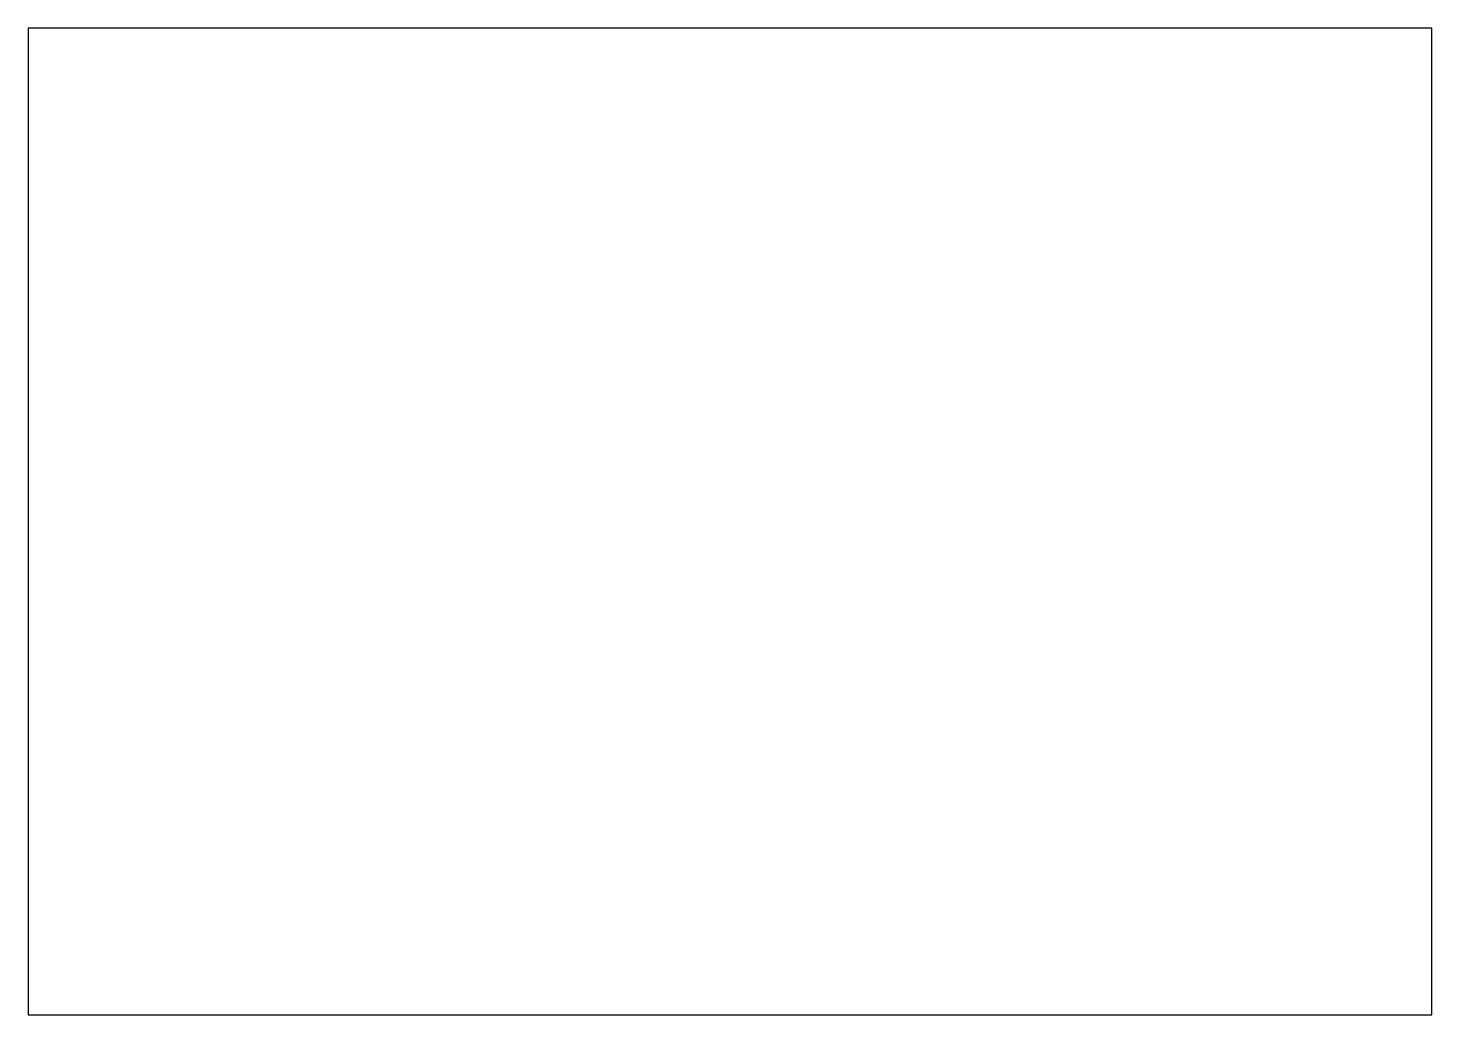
# Paper-space layout 'DIN A1 Title Block' of a CAD drawing. Header units: millimetres. Extents: x 5 to 836, y 5 to 589.
import ezdxf

# ---------------------------------------------------------------- set-up
doc = ezdxf.new("R2010")
doc.units = ezdxf.units.MM
doc.header["$LTSCALE"] = 10

psp = doc.layouts.new('DIN A1 Title Block')

# ---------------------------------------------------------------- linework, layer by layer
psp.add_lwpolyline([(5.04, 4.86), (836.04, 4.86), (836.04, 4.86), (836.04, 4.86), (836.04, 588.86), (5.04, 588.86)], close=True)

# ---------------------------------------------------------------- viewports
at = {"layer": '0'}
vp = psp.add_viewport(center=(420.54, 296.86), size=(831, 584), view_center_point=(420.5, 297), view_height=584, dxfattribs=at)
vp.dxf.flags = 0x10000  # cut along an outline
vp.dxf.clipping_boundary_handle = psp.add_lwpolyline([(5.04, 4.86), (836.04, 4.86), (836.04, 4.86), (836.04, 4.86), (836.04, 588.86), (5.04, 588.86)], format="xyb", close=True, dxfattribs={"invisible": 1}).dxf.handle

doc.saveas('drawing.dxf')
